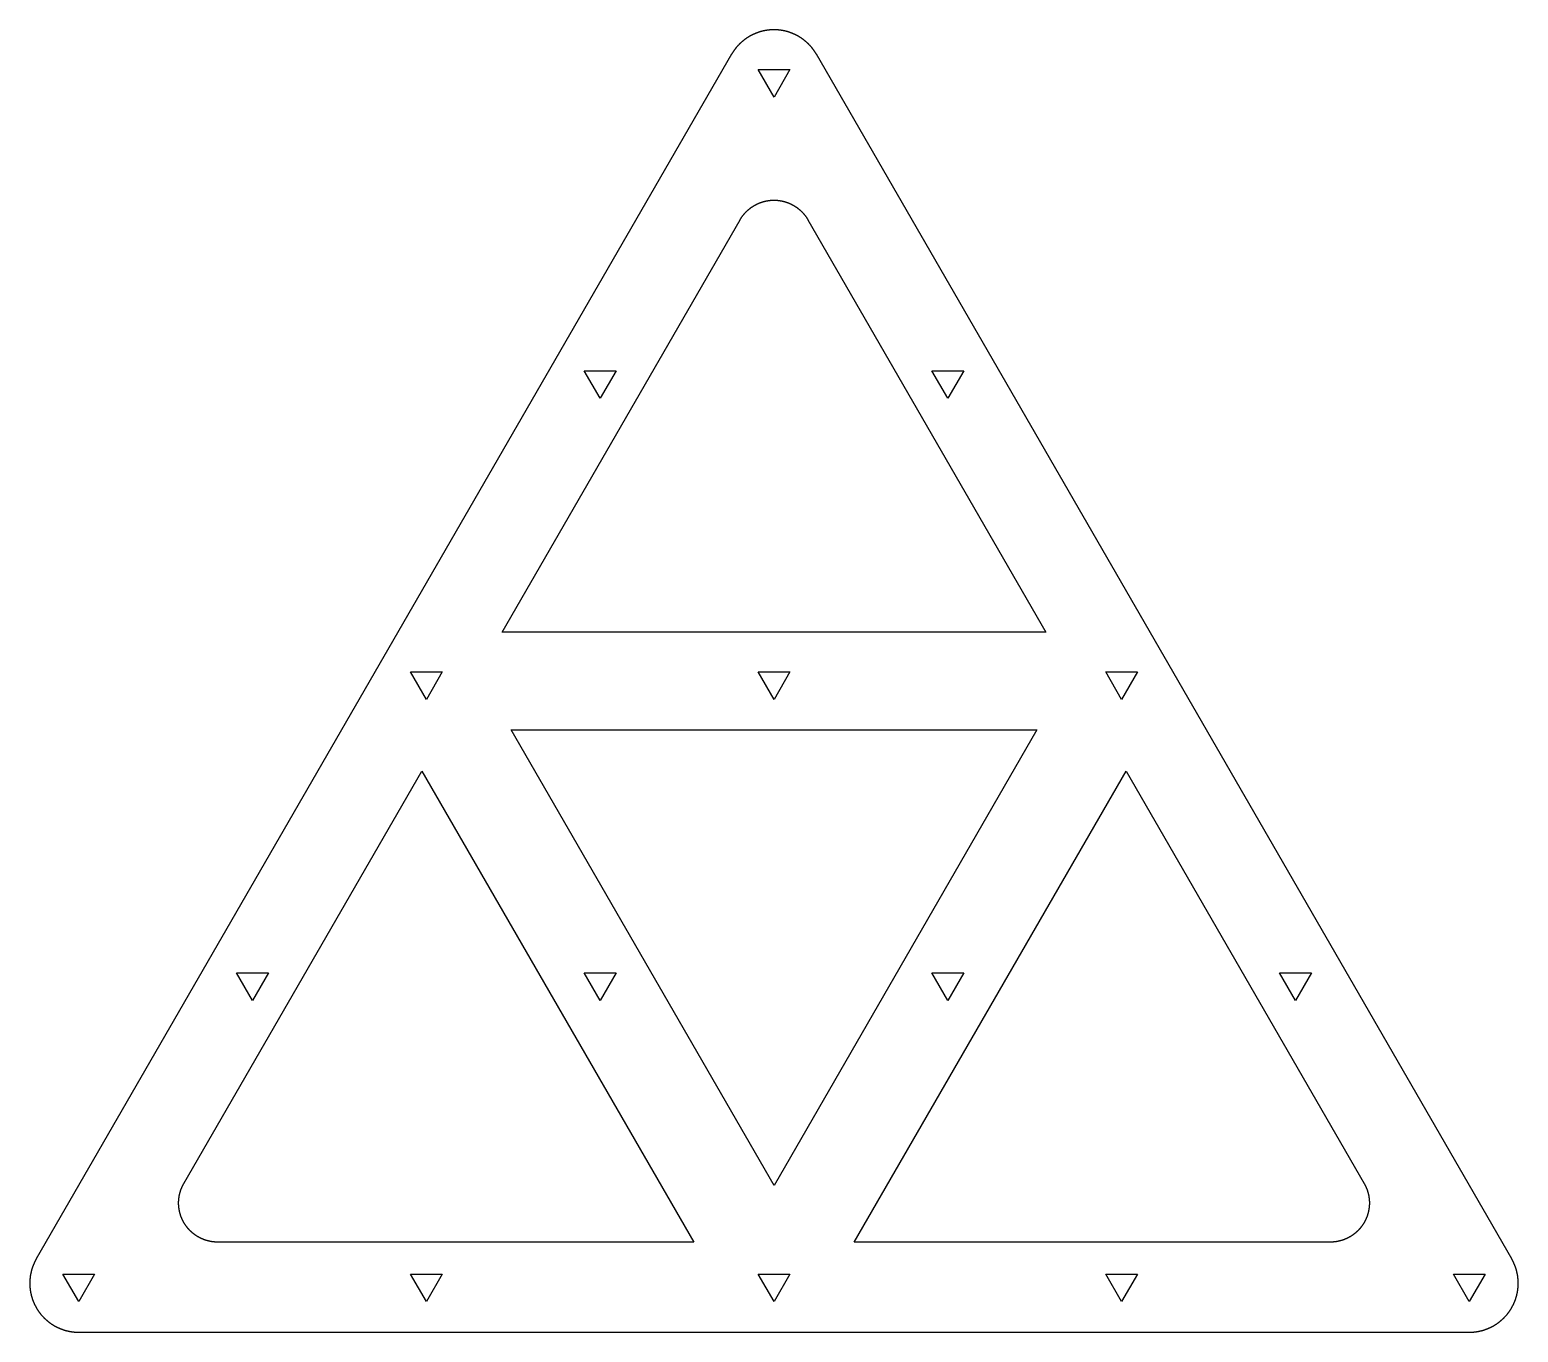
# Model space of a CAD drawing. Extents: x -122 to 122, y -205 to 8.
import ezdxf

# ---------------------------------------------------------------- set-up
doc = ezdxf.new("R2010")
doc.units = 0
doc.layers.get('0').update_dxf_attribs({"linetype": 'CONTINUOUS'})

msp = doc.modelspace()

# ---------------------------------------------------------------- linework, layer by layer
for points in [[(113.742, -204.934), (113.784, -204.934), (113.826, -204.933), (113.868, -204.932), (113.909, -204.931), (113.951, -204.93), (113.993, -204.929), (114.035, -204.927), (114.077, -204.925), (114.119, -204.923), (114.161, -204.921), (114.202, -204.918), (114.244, -204.916), (114.286, -204.913), (114.328, -204.91), (114.369, -204.906), (114.411, -204.903), (114.453, -204.899), (114.495, -204.895), (114.536, -204.89), (114.578, -204.886), (114.619, -204.881), (114.661, -204.876), (114.703, -204.871), (114.744, -204.866), (114.786, -204.86), (114.827, -204.854), (114.869, -204.848), (114.91, -204.842), (114.951, -204.836), (114.993, -204.829), (115.034, -204.822), (115.075, -204.815), (115.117, -204.808), (115.158, -204.8), (115.199, -204.792), (115.24, -204.785), (115.281, -204.776), (115.322, -204.768), (115.363, -204.759), (115.404, -204.751), (115.445, -204.742), (115.486, -204.732), (115.527, -204.723), (115.568, -204.713), (115.608, -204.703), (115.649, -204.693), (115.69, -204.683), (115.73, -204.672), (115.771, -204.662), (115.811, -204.651), (115.851, -204.639), (115.892, -204.628), (115.932, -204.617), (115.972, -204.605), (116.012, -204.593), (116.052, -204.581), (116.092, -204.568), (116.132, -204.555), (116.172, -204.543), (116.212, -204.53), (116.252, -204.516), (116.291, -204.503), (116.331, -204.489), (116.37, -204.475), (116.41, -204.461), (116.449, -204.447), (116.489, -204.432), (116.528, -204.418), (116.567, -204.403), (116.606, -204.388), (116.645, -204.372), (116.684, -204.357), (116.723, -204.341), (116.761, -204.325), (116.8, -204.309), (116.839, -204.293), (116.877, -204.276), (116.916, -204.259), (116.954, -204.243), (116.992, -204.225), (117.03, -204.208), (117.068, -204.191), (117.106, -204.173), (117.144, -204.155), (117.182, -204.137), (117.22, -204.118), (117.257, -204.1), (117.295, -204.081), (117.332, -204.062), (117.369, -204.043), (117.406, -204.024), (117.443, -204.004), (117.48, -203.985), (117.517, -203.965), (117.554, -203.945), (117.591, -203.924), (117.627, -203.904), (117.664, -203.883), (117.7, -203.862), (117.736, -203.841), (117.772, -203.82), (117.808, -203.799), (117.844, -203.777), (117.88, -203.755), (117.916, -203.733), (117.951, -203.711), (117.987, -203.689), (118.022, -203.666), (118.057, -203.644), (118.092, -203.621), (118.127, -203.598), (118.162, -203.574), (118.197, -203.551), (118.231, -203.527), (118.266, -203.503), (118.3, -203.479), (118.334, -203.455), (118.368, -203.431), (118.402, -203.406), (118.436, -203.382), (118.47, -203.357), (118.503, -203.332), (118.537, -203.306), (118.57, -203.281), (118.603, -203.255), (118.636, -203.23), (118.669, -203.204), (118.702, -203.178), (118.735, -203.151), (118.767, -203.125), (118.799, -203.098), (118.832, -203.071), (118.864, -203.045), (118.896, -203.017), (118.927, -202.99), (118.959, -202.963), (118.99, -202.935), (119.022, -202.907), (119.053, -202.879), (119.084, -202.851), (119.115, -202.823), (119.146, -202.795), (119.176, -202.766), (119.207, -202.737), (119.237, -202.708), (119.267, -202.679), (119.297, -202.65), (119.327, -202.621), (119.357, -202.591), (119.386, -202.561), (119.416, -202.531), (119.445, -202.501), (119.474, -202.471), (119.503, -202.441), (119.532, -202.411), (119.56, -202.38), (119.589, -202.349), (119.617, -202.318), (119.645, -202.287), (119.673, -202.256), (119.701, -202.225), (119.729, -202.193), (119.756, -202.162), (119.783, -202.13), (119.81, -202.098), (119.837, -202.066), (119.864, -202.034), (119.891, -202.001), (119.917, -201.969), (119.943, -201.936), (119.97, -201.903), (119.995, -201.87), (120.021, -201.837), (120.047, -201.804), (120.072, -201.771), (120.097, -201.738), (120.123, -201.704), (120.147, -201.67), (120.172, -201.636), (120.197, -201.603), (120.221, -201.568), (120.245, -201.534), (120.269, -201.5), (120.293, -201.465), (120.317, -201.431), (120.34, -201.396), (120.363, -201.361), (120.386, -201.326), (120.409, -201.291), (120.432, -201.256), (120.455, -201.221), (120.477, -201.185), (120.499, -201.15), (120.521, -201.114), (120.543, -201.078), (120.565, -201.043), (120.586, -201.007), (120.607, -200.97), (120.628, -200.934), (120.649, -200.898), (120.67, -200.861), (120.69, -200.825), (120.71, -200.788), (120.731, -200.751), (120.75, -200.715), (120.77, -200.678), (120.79, -200.641), (120.809, -200.603), (120.828, -200.566), (120.847, -200.529), (120.866, -200.491), (120.884, -200.454), (120.903, -200.416), (120.921, -200.378), (120.939, -200.34), (120.956, -200.302), (120.974, -200.264), (120.991, -200.226), (121.008, -200.188), (121.025, -200.15), (121.042, -200.111), (121.059, -200.073), (121.075, -200.034), (121.091, -199.996), (121.107, -199.957), (121.123, -199.918), (121.138, -199.879), (121.154, -199.84), (121.169, -199.801), (121.184, -199.762), (121.198, -199.723), (121.213, -199.683), (121.227, -199.644), (121.241, -199.605), (121.255, -199.565), (121.269, -199.526), (121.282, -199.486), (121.295, -199.446), (121.308, -199.406), (121.321, -199.366), (121.334, -199.327), (121.346, -199.286), (121.359, -199.246), (121.371, -199.206), (121.382, -199.166), (121.394, -199.126), (121.405, -199.086), (121.416, -199.045), (121.427, -199.005), (121.438, -198.964), (121.449, -198.924), (121.459, -198.883), (121.469, -198.842), (121.479, -198.802), (121.489, -198.761), (121.498, -198.72), (121.507, -198.679), (121.516, -198.638), (121.525, -198.597), (121.534, -198.556), (121.542, -198.515), (121.55, -198.474), (121.558, -198.433), (121.566, -198.392), (121.574, -198.351), (121.581, -198.31), (121.588, -198.268), (121.595, -198.227), (121.602, -198.186), (121.608, -198.144), (121.614, -198.103), (121.62, -198.061), (121.626, -198.02), (121.632, -197.978), (121.637, -197.937), (121.642, -197.895), (121.647, -197.854), (121.652, -197.812), (121.656, -197.77), (121.66, -197.729), (121.664, -197.687), (121.668, -197.645), (121.672, -197.604), (121.675, -197.562), (121.679, -197.52), (121.681, -197.478), (121.684, -197.437), (121.687, -197.395), (121.689, -197.353), (121.691, -197.311), (121.693, -197.269), (121.695, -197.227), (121.696, -197.185), (121.697, -197.144), (121.698, -197.102), (121.699, -197.06), (121.7, -197.018), (121.7, -196.976), (121.7, -196.934), (121.7, -196.892), (121.7, -196.85), (121.699, -196.809), (121.698, -196.767), (121.697, -196.725), (121.696, -196.683), (121.695, -196.641), (121.693, -196.599), (121.691, -196.557), (121.689, -196.515), (121.687, -196.474), (121.684, -196.432), (121.681, -196.39), (121.679, -196.348), (121.675, -196.307), (121.672, -196.265), (121.668, -196.223), (121.664, -196.181), (121.66, -196.14), (121.656, -196.098), (121.652, -196.056), (121.647, -196.015), (121.642, -195.973), (121.637, -195.932), (121.632, -195.89), (121.626, -195.848), (121.62, -195.807), (121.614, -195.766), (121.608, -195.724), (121.602, -195.683), (121.595, -195.641), (121.588, -195.6), (121.581, -195.559), (121.574, -195.517), (121.566, -195.476), (121.558, -195.435), (121.55, -195.394), (121.542, -195.353), (121.534, -195.312), (121.525, -195.271), (121.516, -195.23), (121.507, -195.189), (121.498, -195.148), (121.489, -195.107), (121.479, -195.067), (121.469, -195.026), (121.459, -194.985), (121.449, -194.945), (121.438, -194.904), (121.427, -194.864), (121.416, -194.823), (121.405, -194.783), (121.394, -194.743), (121.382, -194.702), (121.371, -194.662), (121.359, -194.622), (121.346, -194.582), (121.334, -194.542), (121.321, -194.502), (121.308, -194.462), (121.295, -194.422), (121.282, -194.383), (121.269, -194.343), (121.255, -194.303), (121.241, -194.264), (121.227, -194.224), (121.213, -194.185), (121.198, -194.146), (121.184, -194.106), (121.169, -194.067), (121.154, -194.028), (121.138, -193.989), (121.123, -193.95), (121.107, -193.911), (121.091, -193.873), (121.075, -193.834), (121.059, -193.795), (121.042, -193.757), (121.025, -193.719), (121.008, -193.68), (120.991, -193.642), (120.974, -193.604), (120.956, -193.566), (120.939, -193.528), (120.921, -193.49), (120.903, -193.452), (120.884, -193.415), (120.866, -193.377), (120.847, -193.34), (120.828, -193.302), (120.809, -193.265), (120.79, -193.228), (120.77, -193.191), (120.75, -193.154), (120.731, -193.117), (120.71, -193.08), (120.69, -193.043), (120.67, -193.007), (120.649, -192.971), (120.628, -192.934), (6.9282, 4), (6.90716, 4.03622), (6.88594, 4.07233), (6.86452, 4.10833), (6.84291, 4.14422), (6.82112, 4.17999), (6.79914, 4.21565), (6.77698, 4.25119), (6.75462, 4.28661), (6.73209, 4.32192), (6.70936, 4.35711), (6.68646, 4.39218), (6.66337, 4.42713), (6.6401, 4.46196), (6.61664, 4.49667), (6.59301, 4.53125), (6.56919, 4.56571), (6.5452, 4.60004), (6.52102, 4.63425), (6.49667, 4.66833), (6.47214, 4.70228), (6.44743, 4.73611), (6.42254, 4.7698), (6.39748, 4.80336), (6.37224, 4.83679), (6.34683, 4.87009), (6.32124, 4.90326), (6.29548, 4.93629), (6.26955, 4.96918), (6.24344, 5.00194), (6.21717, 5.03456), (6.19072, 5.06705), (6.16411, 5.09939), (6.13732, 5.1316), (6.11037, 5.16366), (6.08325, 5.19558), (6.05596, 5.22736), (6.02851, 5.259), (6.00089, 5.29049), (5.97311, 5.32184), (5.94516, 5.35304), (5.91705, 5.3841), (5.88878, 5.41501), (5.86034, 5.44577), (5.83175, 5.47638), (5.80299, 5.50684), (5.77408, 5.53715), (5.74501, 5.5673), (5.71578, 5.59731), (5.6864, 5.62716), (5.65685, 5.65685), (5.62716, 5.6864), (5.59731, 5.71578), (5.5673, 5.74501), (5.53715, 5.77408), (5.50684, 5.80299), (5.47638, 5.83175), (5.44577, 5.86034), (5.41501, 5.88878), (5.3841, 5.91705), (5.35304, 5.94516), (5.32184, 5.97311), (5.29049, 6.00089), (5.259, 6.02851), (5.22736, 6.05596), (5.19558, 6.08325), (5.16366, 6.11037), (5.1316, 6.13732), (5.09939, 6.16411), (5.06705, 6.19072), (5.03456, 6.21717), (5.00194, 6.24344), (4.96918, 6.26955), (4.93629, 6.29548), (4.90326, 6.32124), (4.87009, 6.34683), (4.83679, 6.37224), (4.80336, 6.39748), (4.7698, 6.42254), (4.73611, 6.44743), (4.70228, 6.47214), (4.66833, 6.49667), (4.63425, 6.52102), (4.60004, 6.5452), (4.56571, 6.56919), (4.53125, 6.59301), (4.49667, 6.61664), (4.46196, 6.6401), (4.42713, 6.66337), (4.39218, 6.68646), (4.35711, 6.70936), (4.32192, 6.73209), (4.28661, 6.75462), (4.25119, 6.77698), (4.21565, 6.79914), (4.17999, 6.82112), (4.14422, 6.84291), (4.10833, 6.86452), (4.07233, 6.88594), (4.03622, 6.90716), (4, 6.9282), (3.96367, 6.94905), (3.92723, 6.96971), (3.89068, 6.99018), (3.85403, 7.01045), (3.81727, 7.03054), (3.78041, 7.05043), (3.74344, 7.07013), (3.70637, 7.08963), (3.6692, 7.10894), (3.63192, 7.12805), (3.59455, 7.14697), (3.55708, 7.16569), (3.51951, 7.18422), (3.48185, 7.20255), (3.44409, 7.22068), (3.40623, 7.23862), (3.36829, 7.25635), (3.33025, 7.27389), (3.29211, 7.29123), (3.25389, 7.30836), (3.21558, 7.3253), (3.17718, 7.34204), (3.1387, 7.35857), (3.10012, 7.37491), (3.06147, 7.39104), (3.02273, 7.40696), (2.9839, 7.42269), (2.945, 7.43821), (2.90601, 7.45353), (2.86694, 7.46864), (2.8278, 7.48355), (2.78858, 7.49826), (2.74928, 7.51275), (2.7099, 7.52705), (2.67045, 7.54113), (2.63093, 7.55501), (2.59134, 7.56868), (2.55167, 7.58215), (2.51194, 7.5954), (2.47214, 7.60845), (2.43226, 7.62129), (2.39233, 7.63392), (2.35232, 7.64634), (2.31225, 7.65856), (2.27212, 7.67056), (2.23193, 7.68235), (2.19167, 7.69393), (2.15136, 7.7053), (2.11098, 7.71646), (2.07055, 7.72741), (2.03006, 7.73814), (1.98952, 7.74867), (1.94892, 7.75898), (1.90827, 7.76907), (1.86756, 7.77896), (1.82681, 7.78863), (1.786, 7.79809), (1.74515, 7.80733), (1.70424, 7.81636), (1.66329, 7.82518), (1.6223, 7.83378), (1.58126, 7.84217), (1.54018, 7.85034), (1.49905, 7.8583), (1.45788, 7.86604), (1.41668, 7.87356), (1.37543, 7.88087), (1.33415, 7.88797), (1.29283, 7.89485), (1.25148, 7.90151), (1.21009, 7.90795), (1.16866, 7.91418), (1.12721, 7.92019), (1.08572, 7.92598), (1.04421, 7.93156), (1.00267, 7.93692), (0.9611, 7.94206), (0.9195, 7.94698), (0.87787, 7.95169), (0.83623, 7.95618), (0.79456, 7.96044), (0.75287, 7.9645), (0.71115, 7.96833), (0.66942, 7.97194), (0.62767, 7.97534), (0.58591, 7.97852), (0.54412, 7.98147), (0.50232, 7.98421), (0.46051, 7.98673), (0.41869, 7.98904), (0.37685, 7.99112), (0.335, 7.99298), (0.29315, 7.99463), (0.25129, 7.99605), (0.20942, 7.99726), (0.16754, 7.99825), (0.12566, 7.99901), (0.08377, 7.99956), (0.04189, 7.99989), (0, 8), (-0.04189, 7.99989), (-0.08377, 7.99956), (-0.12566, 7.99901), (-0.16754, 7.99825), (-0.20942, 7.99726), (-0.25129, 7.99605), (-0.29315, 7.99463), (-0.335, 7.99298), (-0.37685, 7.99112), (-0.41869, 7.98904), (-0.46051, 7.98673), (-0.50232, 7.98421), (-0.54412, 7.98147), (-0.58591, 7.97852), (-0.62767, 7.97534), (-0.66942, 7.97194), (-0.71115, 7.96833), (-0.75287, 7.9645), (-0.79456, 7.96044), (-0.83623, 7.95618), (-0.87787, 7.95169), (-0.9195, 7.94698), (-0.9611, 7.94206), (-1.00267, 7.93692), (-1.04421, 7.93156), (-1.08572, 7.92598), (-1.12721, 7.92019), (-1.16866, 7.91418), (-1.21009, 7.90795), (-1.25148, 7.90151), (-1.29283, 7.89485), (-1.33415, 7.88797), (-1.37543, 7.88087), (-1.41668, 7.87356), (-1.45788, 7.86604), (-1.49905, 7.8583), (-1.54018, 7.85034), (-1.58126, 7.84217), (-1.6223, 7.83378), (-1.66329, 7.82518), (-1.70424, 7.81636), (-1.74515, 7.80733), (-1.786, 7.79809), (-1.82681, 7.78863), (-1.86756, 7.77896), (-1.90827, 7.76907), (-1.94892, 7.75898), (-1.98952, 7.74867), (-2.03006, 7.73814), (-2.07055, 7.72741), (-2.11098, 7.71646), (-2.15136, 7.7053), (-2.19167, 7.69393), (-2.23193, 7.68235), (-2.27212, 7.67056), (-2.31225, 7.65856), (-2.35232, 7.64634), (-2.39233, 7.63392), (-2.43226, 7.62129), (-2.47214, 7.60845), (-2.51194, 7.5954), (-2.55167, 7.58215), (-2.59134, 7.56868), (-2.63093, 7.55501), (-2.67045, 7.54113), (-2.7099, 7.52705), (-2.74928, 7.51275), (-2.78858, 7.49826), (-2.8278, 7.48355), (-2.86694, 7.46864), (-2.90601, 7.45353), (-2.945, 7.43821), (-2.9839, 7.42269), (-3.02273, 7.40696), (-3.06147, 7.39104), (-3.10012, 7.37491), (-3.1387, 7.35857), (-3.17718, 7.34204), (-3.21558, 7.3253), (-3.25389, 7.30836), (-3.29211, 7.29123), (-3.33025, 7.27389), (-3.36829, 7.25635), (-3.40623, 7.23862), (-3.44409, 7.22068), (-3.48185, 7.20255), (-3.51951, 7.18422), (-3.55708, 7.16569), (-3.59455, 7.14697), (-3.63192, 7.12805), (-3.6692, 7.10894), (-3.70637, 7.08963), (-3.74344, 7.07013), (-3.78041, 7.05043), (-3.81727, 7.03054), (-3.85403, 7.01045), (-3.89068, 6.99018), (-3.92723, 6.96971), (-3.96367, 6.94905), (-4, 6.9282), (-4.03622, 6.90716), (-4.07233, 6.88594), (-4.10833, 6.86452), (-4.14422, 6.84291), (-4.17999, 6.82112), (-4.21565, 6.79914), (-4.25119, 6.77698), (-4.28661, 6.75462), (-4.32192, 6.73209), (-4.35711, 6.70936), (-4.39218, 6.68646), (-4.42713, 6.66337), (-4.46196, 6.6401), (-4.49667, 6.61664), (-4.53125, 6.59301), (-4.56571, 6.56919), (-4.60004, 6.5452), (-4.63425, 6.52102), (-4.66833, 6.49667), (-4.70228, 6.47214), (-4.73611, 6.44743), (-4.7698, 6.42254), (-4.80336, 6.39748), (-4.83679, 6.37224), (-4.87009, 6.34683), (-4.90326, 6.32124), (-4.93629, 6.29548), (-4.96918, 6.26955), (-5.00194, 6.24344), (-5.03456, 6.21717), (-5.06705, 6.19072), (-5.09939, 6.16411), (-5.1316, 6.13732), (-5.16366, 6.11037), (-5.19558, 6.08325), (-5.22736, 6.05596), (-5.259, 6.02851), (-5.29049, 6.00089), (-5.32184, 5.97311), (-5.35304, 5.94516), (-5.3841, 5.91705), (-5.41501, 5.88878), (-5.44577, 5.86034), (-5.47638, 5.83175), (-5.50684, 5.80299), (-5.53715, 5.77408), (-5.5673, 5.74501), (-5.59731, 5.71578), (-5.62716, 5.6864), (-5.65685, 5.65685), (-5.6864, 5.62716), (-5.71578, 5.59731), (-5.74501, 5.5673), (-5.77408, 5.53715), (-5.80299, 5.50684), (-5.83175, 5.47638), (-5.86034, 5.44577), (-5.88878, 5.41501), (-5.91705, 5.3841), (-5.94516, 5.35304), (-5.97311, 5.32184), (-6.00089, 5.29049), (-6.02851, 5.259), (-6.05596, 5.22736), (-6.08325, 5.19558), (-6.11037, 5.16366), (-6.13732, 5.1316), (-6.16411, 5.09939), (-6.19072, 5.06705), (-6.21717, 5.03456), (-6.24344, 5.00194), (-6.26955, 4.96918), (-6.29548, 4.93629), (-6.32124, 4.90326), (-6.34683, 4.87009), (-6.37224, 4.83679), (-6.39748, 4.80336), (-6.42254, 4.7698), (-6.44743, 4.73611), (-6.47214, 4.70228), (-6.49667, 4.66833), (-6.52102, 4.63425), (-6.5452, 4.60004), (-6.56919, 4.56571), (-6.59301, 4.53125), (-6.61664, 4.49667), (-6.6401, 4.46196), (-6.66337, 4.42713), (-6.68646, 4.39218), (-6.70936, 4.35711), (-6.73209, 4.32192), (-6.75462, 4.28661), (-6.77698, 4.25119), (-6.79914, 4.21565), (-6.82112, 4.17999), (-6.84291, 4.14422), (-6.86452, 4.10833), (-6.88594, 4.07233), (-6.90716, 4.03622), (-6.9282, 4), (-120.628, -192.934), (-120.649, -192.971), (-120.67, -193.007), (-120.69, -193.043), (-120.71, -193.08), (-120.731, -193.117), (-120.75, -193.154), (-120.77, -193.191), (-120.79, -193.228), (-120.809, -193.265), (-120.828, -193.302), (-120.847, -193.34), (-120.866, -193.377), (-120.884, -193.415), (-120.903, -193.452), (-120.921, -193.49), (-120.939, -193.528), (-120.956, -193.566), (-120.974, -193.604), (-120.991, -193.642), (-121.008, -193.68), (-121.025, -193.719), (-121.042, -193.757), (-121.059, -193.795), (-121.075, -193.834), (-121.091, -193.873), (-121.107, -193.911), (-121.123, -193.95), (-121.138, -193.989), (-121.154, -194.028), (-121.169, -194.067), (-121.184, -194.106), (-121.198, -194.146), (-121.213, -194.185), (-121.227, -194.224), (-121.241, -194.264), (-121.255, -194.303), (-121.269, -194.343), (-121.282, -194.383), (-121.295, -194.422), (-121.308, -194.462), (-121.321, -194.502), (-121.334, -194.542), (-121.346, -194.582), (-121.359, -194.622), (-121.371, -194.662), (-121.382, -194.702), (-121.394, -194.743), (-121.405, -194.783), (-121.416, -194.823), (-121.427, -194.864), (-121.438, -194.904), (-121.449, -194.945), (-121.459, -194.985), (-121.469, -195.026), (-121.479, -195.067), (-121.489, -195.107), (-121.498, -195.148), (-121.507, -195.189), (-121.516, -195.23), (-121.525, -195.271), (-121.534, -195.312), (-121.542, -195.353), (-121.55, -195.394), (-121.558, -195.435), (-121.566, -195.476), (-121.574, -195.517), (-121.581, -195.559), (-121.588, -195.6), (-121.595, -195.641), (-121.602, -195.683), (-121.608, -195.724), (-121.614, -195.766), (-121.62, -195.807), (-121.626, -195.848), (-121.632, -195.89), (-121.637, -195.932), (-121.642, -195.973), (-121.647, -196.015), (-121.652, -196.056), (-121.656, -196.098), (-121.66, -196.14), (-121.664, -196.181), (-121.668, -196.223), (-121.672, -196.265), (-121.675, -196.307), (-121.679, -196.348), (-121.681, -196.39), (-121.684, -196.432), (-121.687, -196.474), (-121.689, -196.515), (-121.691, -196.557), (-121.693, -196.599), (-121.695, -196.641), (-121.696, -196.683), (-121.697, -196.725), (-121.698, -196.767), (-121.699, -196.809), (-121.7, -196.85), (-121.7, -196.892), (-121.7, -196.934), (-121.7, -196.976), (-121.7, -197.018), (-121.699, -197.06), (-121.698, -197.102), (-121.697, -197.144), (-121.696, -197.185), (-121.695, -197.227), (-121.693, -197.269), (-121.691, -197.311), (-121.689, -197.353), (-121.687, -197.395), (-121.684, -197.437), (-121.681, -197.478), (-121.679, -197.52), (-121.675, -197.562), (-121.672, -197.604), (-121.668, -197.645), (-121.664, -197.687), (-121.66, -197.729), (-121.656, -197.77), (-121.652, -197.812), (-121.647, -197.854), (-121.642, -197.895), (-121.637, -197.937), (-121.632, -197.978), (-121.626, -198.02), (-121.62, -198.061), (-121.614, -198.103), (-121.608, -198.144), (-121.602, -198.186), (-121.595, -198.227), (-121.588, -198.268), (-121.581, -198.31), (-121.574, -198.351), (-121.566, -198.392), (-121.558, -198.433), (-121.55, -198.474), (-121.542, -198.515), (-121.534, -198.556), (-121.525, -198.597), (-121.516, -198.638), (-121.507, -198.679), (-121.498, -198.72), (-121.489, -198.761), (-121.479, -198.802), (-121.469, -198.842), (-121.459, -198.883), (-121.449, -198.924), (-121.438, -198.964), (-121.427, -199.005), (-121.416, -199.045), (-121.405, -199.086), (-121.394, -199.126), (-121.382, -199.166), (-121.371, -199.206), (-121.359, -199.246), (-121.346, -199.286), (-121.334, -199.327), (-121.321, -199.366), (-121.308, -199.406), (-121.295, -199.446), (-121.282, -199.486), (-121.269, -199.526), (-121.255, -199.565), (-121.241, -199.605), (-121.227, -199.644), (-121.213, -199.683), (-121.198, -199.723), (-121.184, -199.762), (-121.169, -199.801), (-121.154, -199.84), (-121.138, -199.879), (-121.123, -199.918), (-121.107, -199.957), (-121.091, -199.996), (-121.075, -200.034), (-121.059, -200.073), (-121.042, -200.111), (-121.025, -200.15), (-121.008, -200.188), (-120.991, -200.226), (-120.974, -200.264), (-120.956, -200.302), (-120.939, -200.34), (-120.921, -200.378), (-120.903, -200.416), (-120.884, -200.454), (-120.866, -200.491), (-120.847, -200.529), (-120.828, -200.566), (-120.809, -200.603), (-120.79, -200.641), (-120.77, -200.678), (-120.75, -200.715), (-120.731, -200.751), (-120.71, -200.788), (-120.69, -200.825), (-120.67, -200.861), (-120.649, -200.898), (-120.628, -200.934), (-120.607, -200.97), (-120.586, -201.007), (-120.565, -201.043), (-120.543, -201.078), (-120.521, -201.114), (-120.499, -201.15), (-120.477, -201.185), (-120.455, -201.221), (-120.432, -201.256), (-120.409, -201.291), (-120.386, -201.326), (-120.363, -201.361), (-120.34, -201.396), (-120.317, -201.431), (-120.293, -201.465), (-120.269, -201.5), (-120.245, -201.534), (-120.221, -201.568), (-120.197, -201.603), (-120.172, -201.636), (-120.147, -201.67), (-120.123, -201.704), (-120.097, -201.738), (-120.072, -201.771), (-120.047, -201.804), (-120.021, -201.837), (-119.995, -201.87), (-119.97, -201.903), (-119.943, -201.936), (-119.917, -201.969), (-119.891, -202.001), (-119.864, -202.034), (-119.837, -202.066), (-119.81, -202.098), (-119.783, -202.13), (-119.756, -202.162), (-119.729, -202.193), (-119.701, -202.225), (-119.673, -202.256), (-119.645, -202.287), (-119.617, -202.318), (-119.589, -202.349), (-119.56, -202.38), (-119.532, -202.411), (-119.503, -202.441), (-119.474, -202.471), (-119.445, -202.501), (-119.416, -202.531), (-119.386, -202.561), (-119.357, -202.591), (-119.327, -202.621), (-119.297, -202.65), (-119.267, -202.679), (-119.237, -202.708), (-119.207, -202.737), (-119.176, -202.766), (-119.146, -202.795), (-119.115, -202.823), (-119.084, -202.851), (-119.053, -202.879), (-119.022, -202.907), (-118.99, -202.935), (-118.959, -202.963), (-118.927, -202.99), (-118.896, -203.017), (-118.864, -203.045), (-118.832, -203.071), (-118.799, -203.098), (-118.767, -203.125), (-118.735, -203.151), (-118.702, -203.178), (-118.669, -203.204), (-118.636, -203.23), (-118.603, -203.255), (-118.57, -203.281), (-118.537, -203.306), (-118.503, -203.332), (-118.47, -203.357), (-118.436, -203.382), (-118.402, -203.406), (-118.368, -203.431), (-118.334, -203.455), (-118.3, -203.479), (-118.266, -203.503), (-118.231, -203.527), (-118.197, -203.551), (-118.162, -203.574), (-118.127, -203.598), (-118.092, -203.621), (-118.057, -203.644), (-118.022, -203.666), (-117.987, -203.689), (-117.951, -203.711), (-117.916, -203.733), (-117.88, -203.755), (-117.844, -203.777), (-117.808, -203.799), (-117.772, -203.82), (-117.736, -203.841), (-117.7, -203.862), (-117.664, -203.883), (-117.627, -203.904), (-117.591, -203.924), (-117.554, -203.945), (-117.517, -203.965), (-117.48, -203.985), (-117.443, -204.004), (-117.406, -204.024), (-117.369, -204.043), (-117.332, -204.062), (-117.295, -204.081), (-117.257, -204.1), (-117.22, -204.118), (-117.182, -204.137), (-117.144, -204.155), (-117.106, -204.173), (-117.068, -204.191), (-117.03, -204.208), (-116.992, -204.225), (-116.954, -204.243), (-116.916, -204.259), (-116.877, -204.276), (-116.839, -204.293), (-116.8, -204.309), (-116.761, -204.325), (-116.723, -204.341), (-116.684, -204.357), (-116.645, -204.372), (-116.606, -204.388), (-116.567, -204.403), (-116.528, -204.418), (-116.489, -204.432), (-116.449, -204.447), (-116.41, -204.461), (-116.37, -204.475), (-116.331, -204.489), (-116.291, -204.503), (-116.252, -204.516), (-116.212, -204.53), (-116.172, -204.543), (-116.132, -204.555), (-116.092, -204.568), (-116.052, -204.581), (-116.012, -204.593), (-115.972, -204.605), (-115.932, -204.617), (-115.892, -204.628), (-115.851, -204.639), (-115.811, -204.651), (-115.771, -204.662), (-115.73, -204.672), (-115.69, -204.683), (-115.649, -204.693), (-115.608, -204.703), (-115.568, -204.713), (-115.527, -204.723), (-115.486, -204.732), (-115.445, -204.742), (-115.404, -204.751), (-115.363, -204.759), (-115.322, -204.768), (-115.281, -204.776), (-115.24, -204.785), (-115.199, -204.792), (-115.158, -204.8), (-115.117, -204.808), (-115.075, -204.815), (-115.034, -204.822), (-114.993, -204.829), (-114.951, -204.836), (-114.91, -204.842), (-114.869, -204.848), (-114.827, -204.854), (-114.786, -204.86), (-114.744, -204.866), (-114.703, -204.871), (-114.661, -204.876), (-114.619, -204.881), (-114.578, -204.886), (-114.536, -204.89), (-114.495, -204.895), (-114.453, -204.899), (-114.411, -204.903), (-114.369, -204.906), (-114.328, -204.91), (-114.286, -204.913), (-114.244, -204.916), (-114.202, -204.918), (-114.161, -204.921), (-114.119, -204.923), (-114.077, -204.925), (-114.035, -204.927), (-113.993, -204.929), (-113.951, -204.93), (-113.909, -204.931), (-113.868, -204.932), (-113.826, -204.933), (-113.784, -204.934), (-113.742, -204.934), (-113.7, -204.934), (113.7, -204.934)], [(-2.59808, 1.5), (2.59808, 1.5), (0, -3)], [(-5.54256, -23.0579), (-5.52573, -23.0289), (-5.50875, -23), (-5.49162, -22.9712), (-5.47433, -22.9425), (-5.4569, -22.9139), (-5.43931, -22.8854), (-5.42158, -22.8569), (-5.4037, -22.8286), (-5.38567, -22.8004), (-5.36749, -22.7722), (-5.34917, -22.7441), (-5.3307, -22.7162), (-5.31208, -22.6883), (-5.29332, -22.6606), (-5.27441, -22.6329), (-5.25535, -22.6053), (-5.23616, -22.5779), (-5.21682, -22.5505), (-5.19733, -22.5232), (-5.17771, -22.4961), (-5.15794, -22.469), (-5.13803, -22.4421), (-5.11798, -22.4152), (-5.09779, -22.3885), (-5.07746, -22.3618), (-5.05699, -22.3353), (-5.03638, -22.3089), (-5.01564, -22.2825), (-4.99475, -22.2563), (-4.97373, -22.2302), (-4.95258, -22.2043), (-4.93128, -22.1784), (-4.90986, -22.1526), (-4.88829, -22.127), (-4.8666, -22.1014), (-4.84477, -22.076), (-4.82281, -22.0507), (-4.80071, -22.0255), (-4.77848, -22.0004), (-4.75613, -21.9755), (-4.73364, -21.9506), (-4.71102, -21.9259), (-4.68827, -21.9013), (-4.6654, -21.8768), (-4.6424, -21.8524), (-4.61927, -21.8282), (-4.59601, -21.804), (-4.57263, -21.78), (-4.54912, -21.7562), (-4.52548, -21.7324), (-4.50173, -21.7088), (-4.47785, -21.6853), (-4.45384, -21.6619), (-4.42972, -21.6386), (-4.40547, -21.6155), (-4.3811, -21.5925), (-4.35661, -21.5696), (-4.33201, -21.5469), (-4.30728, -21.5243), (-4.28244, -21.5018), (-4.25747, -21.4794), (-4.2324, -21.4572), (-4.2072, -21.4351), (-4.18189, -21.4131), (-4.15647, -21.3913), (-4.13093, -21.3696), (-4.10528, -21.348), (-4.07951, -21.3266), (-4.05364, -21.3053), (-4.02765, -21.2842), (-4.00155, -21.2631), (-3.97535, -21.2423), (-3.94903, -21.2215), (-3.92261, -21.2009), (-3.89607, -21.1804), (-3.86943, -21.1601), (-3.84269, -21.1399), (-3.81584, -21.1199), (-3.78888, -21.0999), (-3.76183, -21.0802), (-3.73466, -21.0606), (-3.7074, -21.0411), (-3.68003, -21.0217), (-3.65257, -21.0025), (-3.625, -20.9835), (-3.59733, -20.9646), (-3.56957, -20.9458), (-3.54171, -20.9272), (-3.51375, -20.9087), (-3.48569, -20.8904), (-3.45754, -20.8722), (-3.42929, -20.8542), (-3.40095, -20.8363), (-3.37252, -20.8186), (-3.34399, -20.801), (-3.31537, -20.7836), (-3.28666, -20.7663), (-3.25787, -20.7491), (-3.22898, -20.7322), (-3.2, -20.7153), (-3.17094, -20.6986), (-3.14178, -20.6821), (-3.11255, -20.6657), (-3.08322, -20.6495), (-3.05382, -20.6335), (-3.02432, -20.6175), (-2.99475, -20.6018), (-2.96509, -20.5862), (-2.93536, -20.5707), (-2.90554, -20.5554), (-2.87564, -20.5403), (-2.84567, -20.5253), (-2.81561, -20.5105), (-2.78548, -20.4959), (-2.75527, -20.4813), (-2.72499, -20.467), (-2.69463, -20.4528), (-2.6642, -20.4388), (-2.63369, -20.4249), (-2.60311, -20.4112), (-2.57247, -20.3976), (-2.54175, -20.3843), (-2.51096, -20.371), (-2.4801, -20.358), (-2.44917, -20.3451), (-2.41818, -20.3323), (-2.38712, -20.3197), (-2.356, -20.3073), (-2.32481, -20.2951), (-2.29355, -20.283), (-2.26224, -20.271), (-2.23086, -20.2593), (-2.19942, -20.2477), (-2.16792, -20.2363), (-2.13636, -20.225), (-2.10475, -20.2139), (-2.07307, -20.2029), (-2.04134, -20.1922), (-2.00955, -20.1816), (-1.97771, -20.1711), (-1.94581, -20.1609), (-1.91386, -20.1508), (-1.88186, -20.1408), (-1.8498, -20.131), (-1.8177, -20.1214), (-1.78554, -20.112), (-1.75334, -20.1027), (-1.72109, -20.0936), (-1.68879, -20.0847), (-1.65644, -20.076), (-1.62405, -20.0674), (-1.59162, -20.059), (-1.55914, -20.0507), (-1.52661, -20.0426), (-1.49405, -20.0347), (-1.46145, -20.027), (-1.4288, -20.0194), (-1.39612, -20.012), (-1.36339, -20.0048), (-1.33063, -19.9977), (-1.29784, -19.9909), (-1.26501, -19.9842), (-1.23214, -19.9776), (-1.19924, -19.9713), (-1.16631, -19.9651), (-1.13334, -19.959), (-1.10035, -19.9532), (-1.06732, -19.9475), (-1.03426, -19.942), (-1.00118, -19.9367), (-0.96807, -19.9315), (-0.93493, -19.9265), (-0.90177, -19.9217), (-0.86858, -19.9171), (-0.83537, -19.9126), (-0.80213, -19.9084), (-0.76888, -19.9042), (-0.7356, -19.9003), (-0.7023, -19.8965), (-0.66898, -19.893), (-0.63565, -19.8895), (-0.60229, -19.8863), (-0.56892, -19.8832), (-0.53554, -19.8803), (-0.50214, -19.8776), (-0.46872, -19.8751), (-0.4353, -19.8727), (-0.40186, -19.8705), (-0.36841, -19.8685), (-0.33495, -19.8667), (-0.30148, -19.865), (-0.268, -19.8635), (-0.23452, -19.8622), (-0.20103, -19.861), (-0.16753, -19.8601), (-0.13403, -19.8593), (-0.10053, -19.8587), (-0.06702, -19.8582), (-0.03351, -19.858), (0, -19.8579), (0.03351, -19.858), (0.06702, -19.8582), (0.10053, -19.8587), (0.13403, -19.8593), (0.16753, -19.8601), (0.20103, -19.861), (0.23452, -19.8622), (0.268, -19.8635), (0.30148, -19.865), (0.33495, -19.8667), (0.36841, -19.8685), (0.40186, -19.8705), (0.4353, -19.8727), (0.46872, -19.8751), (0.50214, -19.8776), (0.53554, -19.8803), (0.56892, -19.8832), (0.60229, -19.8863), (0.63565, -19.8895), (0.66898, -19.893), (0.7023, -19.8965), (0.7356, -19.9003), (0.76888, -19.9042), (0.80213, -19.9084), (0.83537, -19.9126), (0.86858, -19.9171), (0.90177, -19.9217), (0.93493, -19.9265), (0.96807, -19.9315), (1.00118, -19.9367), (1.03426, -19.942), (1.06732, -19.9475), (1.10035, -19.9532), (1.13334, -19.959), (1.16631, -19.9651), (1.19924, -19.9713), (1.23214, -19.9776), (1.26501, -19.9842), (1.29784, -19.9909), (1.33063, -19.9977), (1.36339, -20.0048), (1.39612, -20.012), (1.4288, -20.0194), (1.46145, -20.027), (1.49405, -20.0347), (1.52661, -20.0426), (1.55914, -20.0507), (1.59162, -20.059), (1.62405, -20.0674), (1.65644, -20.076), (1.68879, -20.0847), (1.72109, -20.0936), (1.75334, -20.1027), (1.78554, -20.112), (1.8177, -20.1214), (1.8498, -20.131), (1.88186, -20.1408), (1.91386, -20.1508), (1.94581, -20.1609), (1.97771, -20.1711), (2.00955, -20.1816), (2.04134, -20.1922), (2.07307, -20.2029), (2.10475, -20.2139), (2.13636, -20.225), (2.16792, -20.2363), (2.19942, -20.2477), (2.23086, -20.2593), (2.26224, -20.271), (2.29355, -20.283), (2.32481, -20.2951), (2.356, -20.3073), (2.38712, -20.3197), (2.41818, -20.3323), (2.44917, -20.3451), (2.4801, -20.358), (2.51096, -20.371), (2.54175, -20.3843), (2.57247, -20.3976), (2.60311, -20.4112), (2.63369, -20.4249), (2.6642, -20.4388), (2.69463, -20.4528), (2.72499, -20.467), (2.75527, -20.4813), (2.78548, -20.4959), (2.81561, -20.5105), (2.84567, -20.5253), (2.87564, -20.5403), (2.90554, -20.5554), (2.93536, -20.5707), (2.96509, -20.5862), (2.99475, -20.6018), (3.02432, -20.6175), (3.05382, -20.6335), (3.08322, -20.6495), (3.11255, -20.6657), (3.14178, -20.6821), (3.17094, -20.6986), (3.2, -20.7153), (3.22898, -20.7322), (3.25787, -20.7491), (3.28666, -20.7663), (3.31537, -20.7836), (3.34399, -20.801), (3.37252, -20.8186), (3.40095, -20.8363), (3.42929, -20.8542), (3.45754, -20.8722), (3.48569, -20.8904), (3.51375, -20.9087), (3.54171, -20.9272), (3.56957, -20.9458), (3.59733, -20.9646), (3.625, -20.9835), (3.65257, -21.0025), (3.68003, -21.0217), (3.7074, -21.0411), (3.73466, -21.0606), (3.76183, -21.0802), (3.78888, -21.0999), (3.81584, -21.1199), (3.84269, -21.1399), (3.86943, -21.1601), (3.89607, -21.1804), (3.92261, -21.2009), (3.94903, -21.2215), (3.97535, -21.2423), (4.00155, -21.2631), (4.02765, -21.2842), (4.05364, -21.3053), (4.07951, -21.3266), (4.10528, -21.348), (4.13093, -21.3696), (4.15647, -21.3913), (4.18189, -21.4131), (4.2072, -21.4351), (4.2324, -21.4572), (4.25747, -21.4794), (4.28244, -21.5018), (4.30728, -21.5243), (4.33201, -21.5469), (4.35661, -21.5696), (4.3811, -21.5925), (4.40547, -21.6155), (4.42972, -21.6386), (4.45384, -21.6619), (4.47785, -21.6853), (4.50173, -21.7088), (4.52548, -21.7324), (4.54912, -21.7562), (4.57263, -21.78), (4.59601, -21.804), (4.61927, -21.8282), (4.6424, -21.8524), (4.6654, -21.8768), (4.68827, -21.9013), (4.71102, -21.9259), (4.73364, -21.9506), (4.75613, -21.9755), (4.77848, -22.0004), (4.80071, -22.0255), (4.82281, -22.0507), (4.84477, -22.076), (4.8666, -22.1014), (4.88829, -22.127), (4.90986, -22.1526), (4.93128, -22.1784), (4.95258, -22.2043), (4.97373, -22.2302), (4.99475, -22.2563), (5.01564, -22.2825), (5.03638, -22.3089), (5.05699, -22.3353), (5.07746, -22.3618), (5.09779, -22.3885), (5.11798, -22.4152), (5.13803, -22.4421), (5.15794, -22.469), (5.17771, -22.4961), (5.19733, -22.5232), (5.21682, -22.5505), (5.23616, -22.5779), (5.25535, -22.6053), (5.27441, -22.6329), (5.29332, -22.6606), (5.31208, -22.6883), (5.3307, -22.7162), (5.34917, -22.7441), (5.36749, -22.7722), (5.38567, -22.8004), (5.4037, -22.8286), (5.42158, -22.8569), (5.43931, -22.8854), (5.4569, -22.9139), (5.47433, -22.9425), (5.49162, -22.9712), (5.50875, -23), (5.52573, -23.0289), (5.54256, -23.0579), (44.4613, -90.4671), (-44.4613, -90.4671)], [(-31.0231, -47.7335), (-25.8269, -47.7335), (-28.425, -52.2335)], [(25.8269, -47.7335), (31.0231, -47.7335), (28.425, -52.2335)], [(-59.4481, -96.9671), (-54.2519, -96.9671), (-56.85, -101.467)], [(-2.59808, -96.9671), (2.59808, -96.9671), (0, -101.467)], [(54.2519, -96.9671), (59.4481, -96.9671), (56.85, -101.467)], [(-42.9936, -106.467), (42.9936, -106.467), (0, -180.934)], [(-90.9935, -190.205), (-91.027, -190.205), (-91.0605, -190.204), (-91.094, -190.204), (-91.1275, -190.203), (-91.161, -190.202), (-91.1945, -190.201), (-91.228, -190.2), (-91.2615, -190.198), (-91.295, -190.196), (-91.3284, -190.195), (-91.3619, -190.193), (-91.3953, -190.19), (-91.4287, -190.188), (-91.4621, -190.186), (-91.4955, -190.183), (-91.5289, -190.18), (-91.5623, -190.177), (-91.5956, -190.174), (-91.629, -190.17), (-91.6623, -190.167), (-91.6956, -190.163), (-91.7289, -190.159), (-91.7621, -190.155), (-91.7954, -190.15), (-91.8286, -190.146), (-91.8618, -190.141), (-91.8949, -190.137), (-91.9281, -190.132), (-91.9612, -190.126), (-91.9943, -190.121), (-92.0273, -190.116), (-92.0603, -190.11), (-92.0933, -190.104), (-92.1263, -190.098), (-92.1592, -190.092), (-92.1921, -190.086), (-92.225, -190.079), (-92.2578, -190.072), (-92.2906, -190.065), (-92.3234, -190.058), (-92.3561, -190.051), (-92.3888, -190.044), (-92.4214, -190.036), (-92.4541, -190.028), (-92.4866, -190.02), (-92.5191, -190.012), (-92.5516, -190.004), (-92.5841, -189.996), (-92.6164, -189.987), (-92.6488, -189.978), (-92.6811, -189.969), (-92.7133, -189.96), (-92.7455, -189.951), (-92.7777, -189.942), (-92.8098, -189.932), (-92.8419, -189.922), (-92.8739, -189.912), (-92.9058, -189.902), (-92.9377, -189.892), (-92.9696, -189.882), (-93.0013, -189.871), (-93.0331, -189.86), (-93.0647, -189.849), (-93.0964, -189.838), (-93.1279, -189.827), (-93.1594, -189.815), (-93.1909, -189.804), (-93.2222, -189.792), (-93.2536, -189.78), (-93.2848, -189.768), (-93.316, -189.756), (-93.3471, -189.743), (-93.3782, -189.731), (-93.4092, -189.718), (-93.4401, -189.705), (-93.471, -189.692), (-93.5017, -189.679), (-93.5325, -189.665), (-93.5631, -189.652), (-93.5937, -189.638), (-93.6242, -189.624), (-93.6546, -189.61), (-93.685, -189.596), (-93.7153, -189.582), (-93.7455, -189.567), (-93.7756, -189.553), (-93.8057, -189.538), (-93.8356, -189.523), (-93.8655, -189.508), (-93.8954, -189.492), (-93.9251, -189.477), (-93.9548, -189.461), (-93.9843, -189.446), (-94.0138, -189.43), (-94.0432, -189.414), (-94.0725, -189.397), (-94.1018, -189.381), (-94.1309, -189.364), (-94.16, -189.348), (-94.189, -189.331), (-94.2179, -189.314), (-94.2467, -189.297), (-94.2754, -189.28), (-94.304, -189.262), (-94.3325, -189.245), (-94.361, -189.227), (-94.3893, -189.209), (-94.4175, -189.191), (-94.4457, -189.173), (-94.4737, -189.154), (-94.5017, -189.136), (-94.5296, -189.117), (-94.5573, -189.099), (-94.585, -189.08), (-94.6126, -189.061), (-94.64, -189.041), (-94.6674, -189.022), (-94.6947, -189.003), (-94.7218, -188.983), (-94.7489, -188.963), (-94.7758, -188.943), (-94.8027, -188.923), (-94.8294, -188.903), (-94.8561, -188.883), (-94.8826, -188.862), (-94.909, -188.842), (-94.9353, -188.821), (-94.9616, -188.8), (-94.9877, -188.779), (-95.0136, -188.758), (-95.0395, -188.737), (-95.0653, -188.715), (-95.0909, -188.694), (-95.1165, -188.672), (-95.1419, -188.65), (-95.1672, -188.628), (-95.1924, -188.606), (-95.2175, -188.584), (-95.2424, -188.561), (-95.2673, -188.539), (-95.292, -188.516), (-95.3166, -188.494), (-95.3411, -188.471), (-95.3655, -188.448), (-95.3897, -188.424), (-95.4138, -188.401), (-95.4378, -188.378), (-95.4617, -188.354), (-95.4855, -188.331), (-95.5091, -188.307), (-95.5326, -188.283), (-95.556, -188.259), (-95.5793, -188.235), (-95.6024, -188.211), (-95.6254, -188.186), (-95.6483, -188.162), (-95.671, -188.137), (-95.6936, -188.113), (-95.7161, -188.088), (-95.7385, -188.063), (-95.7607, -188.038), (-95.7828, -188.012), (-95.8048, -187.987), (-95.8266, -187.962), (-95.8483, -187.936), (-95.8699, -187.911), (-95.8913, -187.885), (-95.9126, -187.859), (-95.9337, -187.833), (-95.9548, -187.807), (-95.9756, -187.781), (-95.9964, -187.754), (-96.017, -187.728), (-96.0375, -187.701), (-96.0578, -187.675), (-96.078, -187.648), (-96.098, -187.621), (-96.1179, -187.594), (-96.1377, -187.567), (-96.1573, -187.54), (-96.1768, -187.513), (-96.1962, -187.485), (-96.2154, -187.458), (-96.2344, -187.43), (-96.2533, -187.403), (-96.2721, -187.375), (-96.2907, -187.347), (-96.3092, -187.319), (-96.3275, -187.291), (-96.3457, -187.263), (-96.3637, -187.235), (-96.3816, -187.206), (-96.3993, -187.178), (-96.4169, -187.149), (-96.4343, -187.121), (-96.4516, -187.092), (-96.4687, -187.063), (-96.4857, -187.034), (-96.5026, -187.005), (-96.5192, -186.976), (-96.5358, -186.947), (-96.5521, -186.918), (-96.5684, -186.888), (-96.5844, -186.859), (-96.6003, -186.83), (-96.6161, -186.8), (-96.6317, -186.77), (-96.6472, -186.741), (-96.6624, -186.711), (-96.6776, -186.681), (-96.6926, -186.651), (-96.7074, -186.621), (-96.722, -186.591), (-96.7365, -186.561), (-96.7509, -186.53), (-96.7651, -186.5), (-96.7791, -186.469), (-96.793, -186.439), (-96.8067, -186.408), (-96.8202, -186.378), (-96.8336, -186.347), (-96.8469, -186.316), (-96.8599, -186.285), (-96.8728, -186.254), (-96.8856, -186.223), (-96.8982, -186.192), (-96.9106, -186.161), (-96.9228, -186.13), (-96.9349, -186.099), (-96.9468, -186.067), (-96.9586, -186.036), (-96.9702, -186.005), (-96.9816, -185.973), (-96.9929, -185.942), (-97.004, -185.91), (-97.0149, -185.878), (-97.0257, -185.847), (-97.0363, -185.815), (-97.0468, -185.783), (-97.057, -185.751), (-97.0671, -185.719), (-97.0771, -185.687), (-97.0868, -185.655), (-97.0964, -185.623), (-97.1059, -185.591), (-97.1151, -185.559), (-97.1242, -185.526), (-97.1332, -185.494), (-97.1419, -185.462), (-97.1505, -185.429), (-97.1589, -185.397), (-97.1672, -185.364), (-97.1753, -185.332), (-97.1832, -185.299), (-97.1909, -185.267), (-97.1985, -185.234), (-97.2059, -185.201), (-97.2131, -185.169), (-97.2201, -185.136), (-97.227, -185.103), (-97.2337, -185.07), (-97.2403, -185.037), (-97.2466, -185.004), (-97.2528, -184.972), (-97.2589, -184.939), (-97.2647, -184.906), (-97.2704, -184.873), (-97.2759, -184.839), (-97.2812, -184.806), (-97.2864, -184.773), (-97.2913, -184.74), (-97.2962, -184.707), (-97.3008, -184.674), (-97.3052, -184.641), (-97.3095, -184.607), (-97.3136, -184.574), (-97.3176, -184.541), (-97.3214, -184.508), (-97.3249, -184.474), (-97.3284, -184.441), (-97.3316, -184.408), (-97.3347, -184.374), (-97.3376, -184.341), (-97.3403, -184.307), (-97.3428, -184.274), (-97.3452, -184.241), (-97.3474, -184.207), (-97.3494, -184.174), (-97.3512, -184.14), (-97.3529, -184.107), (-97.3544, -184.073), (-97.3557, -184.04), (-97.3568, -184.006), (-97.3578, -183.973), (-97.3586, -183.939), (-97.3592, -183.906), (-97.3596, -183.872), (-97.3599, -183.839), (-97.36, -183.805), (-97.3599, -183.772), (-97.3596, -183.738), (-97.3592, -183.705), (-97.3586, -183.671), (-97.3578, -183.638), (-97.3568, -183.604), (-97.3557, -183.571), (-97.3544, -183.537), (-97.3529, -183.504), (-97.3512, -183.47), (-97.3494, -183.437), (-97.3474, -183.403), (-97.3452, -183.37), (-97.3428, -183.337), (-97.3403, -183.303), (-97.3376, -183.27), (-97.3347, -183.236), (-97.3316, -183.203), (-97.3284, -183.17), (-97.3249, -183.136), (-97.3214, -183.103), (-97.3176, -183.07), (-97.3136, -183.036), (-97.3095, -183.003), (-97.3052, -182.97), (-97.3008, -182.937), (-97.2962, -182.903), (-97.2913, -182.87), (-97.2864, -182.837), (-97.2812, -182.804), (-97.2759, -182.771), (-97.2704, -182.738), (-97.2647, -182.705), (-97.2589, -182.672), (-97.2528, -182.639), (-97.2466, -182.606), (-97.2403, -182.573), (-97.2337, -182.54), (-97.227, -182.507), (-97.2201, -182.475), (-97.2131, -182.442), (-97.2059, -182.409), (-97.1985, -182.376), (-97.1909, -182.344), (-97.1832, -182.311), (-97.1753, -182.279), (-97.1672, -182.246), (-97.1589, -182.214), (-97.1505, -182.181), (-97.1419, -182.149), (-97.1332, -182.116), (-97.1242, -182.084), (-97.1151, -182.052), (-97.1059, -182.02), (-97.0964, -181.988), (-97.0868, -181.955), (-97.0771, -181.923), (-97.0671, -181.891), (-97.057, -181.859), (-97.0468, -181.828), (-97.0363, -181.796), (-97.0257, -181.764), (-97.0149, -181.732), (-97.004, -181.7), (-96.9929, -181.669), (-96.9816, -181.637), (-96.9702, -181.606), (-96.9586, -181.574), (-96.9468, -181.543), (-96.9349, -181.512), (-96.9228, -181.48), (-96.9106, -181.449), (-96.8982, -181.418), (-96.8856, -181.387), (-96.8728, -181.356), (-96.8599, -181.325), (-96.8469, -181.294), (-96.8336, -181.263), (-96.8202, -181.233), (-96.8067, -181.202), (-96.793, -181.172), (-96.7791, -181.141), (-96.7651, -181.111), (-96.7509, -181.08), (-96.7365, -181.05), (-96.722, -181.02), (-96.7074, -180.99), (-96.6926, -180.96), (-96.6776, -180.93), (-96.6624, -180.9), (-96.6472, -180.87), (-96.6317, -180.84), (-96.6161, -180.81), (-96.6003, -180.781), (-96.5844, -180.751), (-96.5684, -180.722), (-96.5521, -180.693), (-96.5358, -180.663), (-96.5192, -180.634), (-96.5026, -180.605), (-57.5838, -113.196), (-13.1226, -190.205), (-90.96, -190.205)], [(57.5838, -113.196), (96.5026, -180.605), (96.5192, -180.634), (96.5358, -180.663), (96.5521, -180.693), (96.5684, -180.722), (96.5844, -180.751), (96.6003, -180.781), (96.6161, -180.81), (96.6317, -180.84), (96.6472, -180.87), (96.6624, -180.9), (96.6776, -180.93), (96.6926, -180.96), (96.7074, -180.99), (96.722, -181.02), (96.7365, -181.05), (96.7509, -181.08), (96.7651, -181.111), (96.7791, -181.141), (96.793, -181.172), (96.8067, -181.202), (96.8202, -181.233), (96.8336, -181.263), (96.8469, -181.294), (96.8599, -181.325), (96.8728, -181.356), (96.8856, -181.387), (96.8982, -181.418), (96.9106, -181.449), (96.9228, -181.48), (96.9349, -181.512), (96.9468, -181.543), (96.9586, -181.574), (96.9702, -181.606), (96.9816, -181.637), (96.9929, -181.669), (97.004, -181.7), (97.0149, -181.732), (97.0257, -181.764), (97.0363, -181.796), (97.0468, -181.828), (97.057, -181.859), (97.0671, -181.891), (97.0771, -181.923), (97.0868, -181.955), (97.0964, -181.988), (97.1059, -182.02), (97.1151, -182.052), (97.1242, -182.084), (97.1332, -182.116), (97.1419, -182.149), (97.1505, -182.181), (97.1589, -182.214), (97.1672, -182.246), (97.1753, -182.279), (97.1832, -182.311), (97.1909, -182.344), (97.1985, -182.376), (97.2059, -182.409), (97.2131, -182.442), (97.2201, -182.475), (97.227, -182.507), (97.2337, -182.54), (97.2403, -182.573), (97.2466, -182.606), (97.2528, -182.639), (97.2589, -182.672), (97.2647, -182.705), (97.2704, -182.738), (97.2759, -182.771), (97.2812, -182.804), (97.2864, -182.837), (97.2913, -182.87), (97.2962, -182.903), (97.3008, -182.937), (97.3052, -182.97), (97.3095, -183.003), (97.3136, -183.036), (97.3176, -183.07), (97.3214, -183.103), (97.3249, -183.136), (97.3284, -183.17), (97.3316, -183.203), (97.3347, -183.236), (97.3376, -183.27), (97.3403, -183.303), (97.3428, -183.337), (97.3452, -183.37), (97.3474, -183.403), (97.3494, -183.437), (97.3512, -183.47), (97.3529, -183.504), (97.3544, -183.537), (97.3557, -183.571), (97.3568, -183.604), (97.3578, -183.638), (97.3586, -183.671), (97.3592, -183.705), (97.3596, -183.738), (97.3599, -183.772), (97.36, -183.805), (97.3599, -183.839), (97.3596, -183.872), (97.3592, -183.906), (97.3586, -183.939), (97.3578, -183.973), (97.3568, -184.006), (97.3557, -184.04), (97.3544, -184.073), (97.3529, -184.107), (97.3512, -184.14), (97.3494, -184.174), (97.3474, -184.207), (97.3452, -184.241), (97.3428, -184.274), (97.3403, -184.307), (97.3376, -184.341), (97.3347, -184.374), (97.3316, -184.408), (97.3284, -184.441), (97.3249, -184.474), (97.3214, -184.508), (97.3176, -184.541), (97.3136, -184.574), (97.3095, -184.607), (97.3052, -184.641), (97.3008, -184.674), (97.2962, -184.707), (97.2913, -184.74), (97.2864, -184.773), (97.2812, -184.806), (97.2759, -184.839), (97.2704, -184.873), (97.2647, -184.906), (97.2589, -184.939), (97.2528, -184.972), (97.2466, -185.004), (97.2403, -185.037), (97.2337, -185.07), (97.227, -185.103), (97.2201, -185.136), (97.2131, -185.169), (97.2059, -185.201), (97.1985, -185.234), (97.1909, -185.267), (97.1832, -185.299), (97.1753, -185.332), (97.1672, -185.364), (97.1589, -185.397), (97.1505, -185.429), (97.1419, -185.462), (97.1332, -185.494), (97.1242, -185.526), (97.1151, -185.559), (97.1059, -185.591), (97.0964, -185.623), (97.0868, -185.655), (97.0771, -185.687), (97.0671, -185.719), (97.057, -185.751), (97.0468, -185.783), (97.0363, -185.815), (97.0257, -185.847), (97.0149, -185.878), (97.004, -185.91), (96.9929, -185.942), (96.9816, -185.973), (96.9702, -186.005), (96.9586, -186.036), (96.9468, -186.067), (96.9349, -186.099), (96.9228, -186.13), (96.9106, -186.161), (96.8982, -186.192), (96.8856, -186.223), (96.8728, -186.254), (96.8599, -186.285), (96.8469, -186.316), (96.8336, -186.347), (96.8202, -186.378), (96.8067, -186.408), (96.793, -186.439), (96.7791, -186.469), (96.7651, -186.5), (96.7509, -186.53), (96.7365, -186.561), (96.722, -186.591), (96.7074, -186.621), (96.6926, -186.651), (96.6776, -186.681), (96.6624, -186.711), (96.6472, -186.741), (96.6317, -186.77), (96.6161, -186.8), (96.6003, -186.83), (96.5844, -186.859), (96.5684, -186.888), (96.5521, -186.918), (96.5358, -186.947), (96.5192, -186.976), (96.5026, -187.005), (96.4857, -187.034), (96.4687, -187.063), (96.4516, -187.092), (96.4343, -187.121), (96.4169, -187.149), (96.3993, -187.178), (96.3816, -187.206), (96.3637, -187.235), (96.3457, -187.263), (96.3275, -187.291), (96.3092, -187.319), (96.2907, -187.347), (96.2721, -187.375), (96.2533, -187.403), (96.2344, -187.43), (96.2154, -187.458), (96.1962, -187.485), (96.1768, -187.513), (96.1573, -187.54), (96.1377, -187.567), (96.1179, -187.594), (96.098, -187.621), (96.078, -187.648), (96.0578, -187.675), (96.0375, -187.701), (96.017, -187.728), (95.9964, -187.754), (95.9756, -187.781), (95.9548, -187.807), (95.9337, -187.833), (95.9126, -187.859), (95.8913, -187.885), (95.8699, -187.911), (95.8483, -187.936), (95.8266, -187.962), (95.8048, -187.987), (95.7828, -188.012), (95.7607, -188.038), (95.7385, -188.063), (95.7161, -188.088), (95.6936, -188.113), (95.671, -188.137), (95.6483, -188.162), (95.6254, -188.186), (95.6024, -188.211), (95.5793, -188.235), (95.556, -188.259), (95.5326, -188.283), (95.5091, -188.307), (95.4855, -188.331), (95.4617, -188.354), (95.4378, -188.378), (95.4138, -188.401), (95.3897, -188.424), (95.3655, -188.448), (95.3411, -188.471), (95.3166, -188.494), (95.292, -188.516), (95.2673, -188.539), (95.2424, -188.561), (95.2175, -188.584), (95.1924, -188.606), (95.1672, -188.628), (95.1419, -188.65), (95.1165, -188.672), (95.0909, -188.694), (95.0653, -188.715), (95.0395, -188.737), (95.0136, -188.758), (94.9877, -188.779), (94.9616, -188.8), (94.9353, -188.821), (94.909, -188.842), (94.8826, -188.862), (94.8561, -188.883), (94.8294, -188.903), (94.8027, -188.923), (94.7758, -188.943), (94.7489, -188.963), (94.7218, -188.983), (94.6947, -189.003), (94.6674, -189.022), (94.64, -189.041), (94.6126, -189.061), (94.585, -189.08), (94.5573, -189.099), (94.5296, -189.117), (94.5017, -189.136), (94.4737, -189.154), (94.4457, -189.173), (94.4175, -189.191), (94.3893, -189.209), (94.361, -189.227), (94.3325, -189.245), (94.304, -189.262), (94.2754, -189.28), (94.2467, -189.297), (94.2179, -189.314), (94.189, -189.331), (94.16, -189.348), (94.1309, -189.364), (94.1018, -189.381), (94.0725, -189.397), (94.0432, -189.414), (94.0138, -189.43), (93.9843, -189.446), (93.9548, -189.461), (93.9251, -189.477), (93.8954, -189.492), (93.8655, -189.508), (93.8356, -189.523), (93.8057, -189.538), (93.7756, -189.553), (93.7455, -189.567), (93.7153, -189.582), (93.685, -189.596), (93.6546, -189.61), (93.6242, -189.624), (93.5937, -189.638), (93.5631, -189.652), (93.5325, -189.665), (93.5017, -189.679), (93.471, -189.692), (93.4401, -189.705), (93.4092, -189.718), (93.3782, -189.731), (93.3471, -189.743), (93.316, -189.756), (93.2848, -189.768), (93.2536, -189.78), (93.2222, -189.792), (93.1909, -189.804), (93.1594, -189.815), (93.1279, -189.827), (93.0964, -189.838), (93.0647, -189.849), (93.0331, -189.86), (93.0013, -189.871), (92.9696, -189.882), (92.9377, -189.892), (92.9058, -189.902), (92.8739, -189.912), (92.8419, -189.922), (92.8098, -189.932), (92.7777, -189.942), (92.7455, -189.951), (92.7133, -189.96), (92.6811, -189.969), (92.6488, -189.978), (92.6164, -189.987), (92.5841, -189.996), (92.5516, -190.004), (92.5191, -190.012), (92.4866, -190.02), (92.4541, -190.028), (92.4214, -190.036), (92.3888, -190.044), (92.3561, -190.051), (92.3234, -190.058), (92.2906, -190.065), (92.2578, -190.072), (92.225, -190.079), (92.1921, -190.086), (92.1592, -190.092), (92.1263, -190.098), (92.0933, -190.104), (92.0603, -190.11), (92.0273, -190.116), (91.9943, -190.121), (91.9612, -190.126), (91.9281, -190.132), (91.8949, -190.137), (91.8618, -190.141), (91.8286, -190.146), (91.7954, -190.15), (91.7621, -190.155), (91.7289, -190.159), (91.6956, -190.163), (91.6623, -190.167), (91.629, -190.17), (91.5956, -190.174), (91.5623, -190.177), (91.5289, -190.18), (91.4955, -190.183), (91.4621, -190.186), (91.4287, -190.188), (91.3953, -190.19), (91.3619, -190.193), (91.3284, -190.195), (91.295, -190.196), (91.2615, -190.198), (91.228, -190.2), (91.1945, -190.201), (91.161, -190.202), (91.1275, -190.203), (91.094, -190.204), (91.0605, -190.204), (91.027, -190.205), (90.9935, -190.205), (90.96, -190.205), (13.1226, -190.205)], [(-87.8731, -146.201), (-82.6769, -146.201), (-85.275, -150.701)], [(-31.0231, -146.201), (-25.8269, -146.201), (-28.425, -150.701)], [(25.8269, -146.201), (31.0231, -146.201), (28.425, -150.701)], [(82.6769, -146.201), (87.8731, -146.201), (85.275, -150.701)], [(-116.298, -195.434), (-111.102, -195.434), (-113.7, -199.934)], [(-59.4481, -195.434), (-54.2519, -195.434), (-56.85, -199.934)], [(-2.59808, -195.434), (2.59808, -195.434), (0, -199.934)], [(54.2519, -195.434), (59.4481, -195.434), (56.85, -199.934)], [(111.102, -195.434), (116.298, -195.434), (113.7, -199.934)]]:
    msp.add_lwpolyline(points, close=True)

doc.saveas('drawing.dxf')
